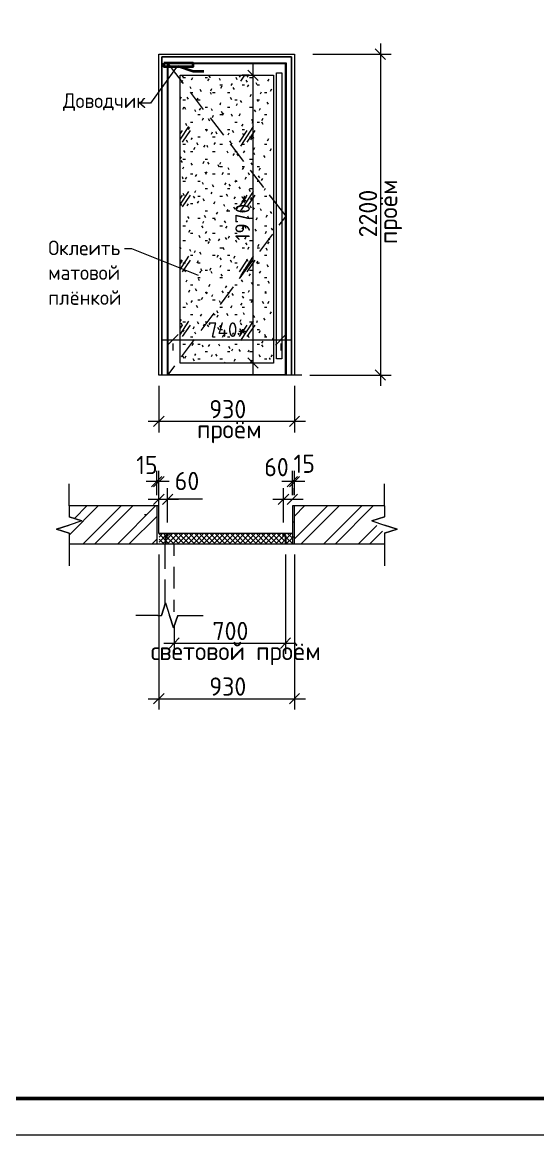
# Model space of a CAD drawing. Header units: millimetres. Extents: x -11345 to 411485, y -9810 to 73012.
# Drawn here: x -3484.9 to -3414.2, y 70053.3 to 70205.9 of the extents above; entities that cross this region are included whole.
import ezdxf

# ---------------------------------------------------------------- set-up
doc = ezdxf.new("R2010")
doc.units = ezdxf.units.MM
for name, color, linetype in [('PDF _0', 7, 'Continuous'), ('PDF _Аннотация', 7, 'Continuous'), ('PDF _Двери', 7, 'Continuous'), ('PDF _Линии', 7, 'Continuous'), ('PDF _Основная надпись', 7, 'Continuous'), ('PDF _Размеры', 7, 'Continuous'), ('PDF _Текст', 7, 'Continuous'), ('PDF _Узлы', 7, 'Continuous')]:
    doc.layers.add(name, color=color, linetype=linetype)
doc.layers.add('Стены штриховка', color=7, linetype='Continuous', lineweight=9)
doc.styles.add('PDF GOST Common', font='GOST_Common.ttf')

msp = doc.modelspace()

# ---------------------------------------------------------------- linework, layer by layer
at = {"layer": 'PDF _0', "lineweight": 20}
for points in [[(-3435.05697, 70200.7828), (-3436.49629, 70202.22212)], [(-3452.54053, 70197.90415), (-3453.97985, 70199.30114)], [(-3463.54713, 70163.02169), (-3464.98645, 70161.58237)], [(-3450.16988, 70161.58237), (-3448.77289, 70163.02169)], [(-3453.97985, 70159.84671), (-3452.54053, 70158.40739)], [(-3436.49629, 70158.19572), (-3435.05697, 70156.7564)], [(-3465.45212, 70151.84576), (-3466.89144, 70150.40644)], [(-3448.26489, 70150.40644), (-3446.8679, 70151.84576)], [(-3467.18777, 70142.15149), (-3465.74845, 70143.54848)], [(-3465.45212, 70143.54848), (-3466.89144, 70142.15149)], [(-3448.56122, 70142.15149), (-3447.16423, 70143.54848)], [(-3446.8679, 70143.54848), (-3448.26489, 70142.15149)], [(-3465.45212, 70141.13549), (-3466.89144, 70139.7385)], [(-3465.66378, 70139.7385), (-3464.26679, 70141.13549)], [(-3448.34956, 70141.13549), (-3449.78888, 70139.7385)], [(-3448.56122, 70139.7385), (-3447.16423, 70141.13549)], [(-3464.77479, 70119.96895), (-3463.3778, 70121.40828)], [(-3448.09556, 70121.40828), (-3449.49255, 70119.96895)], [(-3465.45212, 70113.78833), (-3466.89144, 70112.39133)], [(-3448.26489, 70112.39133), (-3446.8679, 70113.78833)]]:
    msp.add_lwpolyline(points, dxfattribs=at)
at = {"layer": 'PDF _Аннотация', "lineweight": 9}
for points in [[(-3463.7588, 70199.72447), (-3467.31477, 70194.7715), (-3469.05043, 70194.7715)], [(-3460.75315, 70171.14965), (-3469.89709, 70174.79029), (-3470.87075, 70174.79029)]]:
    msp.add_lwpolyline(points, dxfattribs=at)
at = {"layer": 'PDF _Аннотация', "lineweight": 20}
for points in [[(-3478.49071, 70139.52684), (-3478.49071, 70142.53249)], [(-3435.2263, 70139.52684), (-3435.2263, 70142.53249)], [(-3476.75505, 70137.45252), (-3478.49071, 70138.00285), (-3476.75505, 70137.45252), (-3478.49071, 70136.90219), (-3480.22636, 70136.35186), (-3478.49071, 70135.80153), (-3480.22636, 70136.35186), (-3478.49071, 70136.90219)], [(-3436.96196, 70137.45252), (-3435.2263, 70138.00285), (-3436.96196, 70137.45252), (-3435.2263, 70136.90219), (-3433.49065, 70136.35186), (-3435.2263, 70135.80153), (-3433.49065, 70136.35186), (-3435.2263, 70136.90219)], [(-3478.49071, 70134.31987), (-3478.49071, 70131.31422)], [(-3435.2263, 70134.31987), (-3435.2263, 70131.31422)], [(-3465.28279, 70126.23425), (-3465.83312, 70124.49859), (-3465.28279, 70126.23425), (-3464.73246, 70124.49859), (-3464.18213, 70122.80527), (-3463.58946, 70124.49859), (-3464.18213, 70122.80527), (-3464.73246, 70124.49859)], [(-3466.34111, 70124.49859), (-3469.34676, 70124.49859)], [(-3463.1238, 70124.49859), (-3460.11815, 70124.49859)]]:
    msp.add_lwpolyline(points, dxfattribs=at)
at = {"layer": 'PDF _Двери', "lineweight": 9}
for points in [[(-3446.57157, 70157.47606), (-3446.95256, 70157.47606), (-3447.75689, 70157.47606), (-3466.00245, 70157.47606), (-3466.17178, 70157.47606), (-3466.17178, 70201.50246), (-3447.54523, 70201.50246), (-3447.54523, 70157.47606)], [(-3464.98645, 70157.47606), (-3464.98645, 70200.31714), (-3448.73055, 70200.31714), (-3448.73055, 70157.47606)], [(-3462.78513, 70197.48082), (-3464.90179, 70200.23247)], [(-3462.78513, 70198.62381), (-3462.9968, 70198.32748)], [(-3454.95352, 70198.62381), (-3455.16518, 70198.32748)], [(-3454.44552, 70198.62381), (-3454.99585, 70197.77715)], [(-3453.89519, 70198.62381), (-3454.10685, 70198.32748)], [(-3460.03348, 70193.92484), (-3461.85381, 70196.29549)], [(-3462.10781, 70191.55419), (-3463.2508, 70189.81853)], [(-3457.28183, 70190.36886), (-3459.10216, 70192.73951)], [(-3453.21786, 70191.55419), (-3454.99585, 70188.8872)], [(-3462.9968, 70191.04619), (-3463.2508, 70190.62286)], [(-3461.89614, 70191.04619), (-3462.9968, 70189.43753)], [(-3454.10685, 70191.04619), (-3455.16518, 70189.43753)], [(-3453.00619, 70191.04619), (-3454.10685, 70189.43753)], [(-3454.53018, 70186.77055), (-3456.35051, 70189.18354)], [(-3451.77853, 70183.21457), (-3453.59886, 70185.58522)], [(-3462.10781, 70182.66424), (-3463.2508, 70180.92859)], [(-3453.21786, 70182.66424), (-3454.99585, 70179.99726)], [(-3462.9968, 70182.15625), (-3463.2508, 70181.69058)], [(-3461.89614, 70182.15625), (-3462.9968, 70180.54759)], [(-3454.10685, 70182.15625), (-3455.16518, 70180.54759)], [(-3453.00619, 70182.15625), (-3454.10685, 70180.54759)], [(-3449.66188, 70178.04994), (-3448.73055, 70179.2776), (-3450.84721, 70182.02925)], [(-3452.32886, 70174.40929), (-3450.55088, 70176.82228)], [(-3462.10781, 70173.7743), (-3463.2508, 70171.99631)], [(-3462.9968, 70173.22397), (-3463.2508, 70172.80064)], [(-3461.89614, 70173.22397), (-3462.9968, 70171.65764)], [(-3454.10685, 70173.22397), (-3455.16518, 70171.65764)], [(-3455.03818, 70170.81098), (-3453.26019, 70173.22397)], [(-3453.21786, 70173.7743), (-3454.99585, 70171.10731)], [(-3453.00619, 70173.22397), (-3454.10685, 70171.65764)], [(-3457.70517, 70167.17034), (-3455.92718, 70169.58332)], [(-3460.37215, 70163.57202), (-3458.59416, 70165.98501)], [(-3462.10781, 70164.88435), (-3463.2508, 70163.10636)], [(-3462.9968, 70164.33402), (-3463.2508, 70163.91069)], [(-3461.89614, 70164.33402), (-3462.9968, 70162.7677)], [(-3454.10685, 70164.33402), (-3455.16518, 70162.7677)], [(-3453.21786, 70164.88435), (-3454.99585, 70162.21737)], [(-3453.00619, 70164.33402), (-3454.10685, 70162.7677)], [(-3463.08147, 70159.97371), (-3461.30348, 70162.34437)], [(-3464.90179, 70157.51839), (-3463.97046, 70158.74605)]]:
    msp.add_lwpolyline(points, dxfattribs=at)
for points in [[(-3447.96856, 70157.47606), (-3447.96856, 70201.12146), (-3465.79078, 70201.12146), (-3465.79078, 70157.47606), (-3465.79078, 70201.12146), (-3447.96856, 70201.12146)], [(-3464.90179, 70157.51839), (-3464.90179, 70200.23247), (-3448.85755, 70200.23247), (-3448.85755, 70157.51839)], [(-3463.2508, 70159.12705), (-3463.2508, 70198.62381), (-3450.46621, 70198.62381), (-3450.46621, 70159.12705)]]:
    msp.add_lwpolyline(points, close=True, dxfattribs=at)
at = {"layer": 'PDF _Линии', "lineweight": 35}
msp.add_lwpolyline([(-3465.49445, 70200.2748), (-3465.49445, 70199.80914), (-3461.47281, 70199.80914), (-3461.47281, 70200.2748)], close=True, dxfattribs=at)
msp.add_lwpolyline([(-3459.99115, 70199.13181), (-3461.47281, 70199.13181), (-3463.5048, 70199.80914)], dxfattribs=at)
at = {"layer": 'PDF _Линии', "lineweight": 20}
msp.add_lwpolyline([(-3449.30205, 70159.71971), (-3450.02171, 70159.71971), (-3450.02171, 70198.92014), (-3449.30205, 70198.92014)], close=True, dxfattribs=at)
at = {"layer": 'PDF _Линии', "lineweight": 9}
for points in [[(-3448.85755, 70197.60782), (-3448.85755, 70158.49206)], [(-3478.49071, 70134.31987), (-3466.89144, 70134.31987), (-3466.55278, 70134.31987), (-3465.28279, 70134.31987), (-3465.28279, 70135.42053), (-3464.98645, 70135.42053), (-3464.98645, 70135.71686), (-3466.17178, 70135.71686), (-3466.17178, 70139.52684), (-3466.89144, 70139.52684), (-3478.49071, 70139.52684)], [(-3466.46811, 70139.52684), (-3466.46811, 70134.31987)], [(-3435.2263, 70139.52684), (-3447.54523, 70139.52684), (-3447.84156, 70139.52684), (-3447.84156, 70135.71686), (-3464.94412, 70135.71686), (-3464.94412, 70135.3782), (-3465.24045, 70135.3782), (-3465.24045, 70134.31987), (-3447.50289, 70134.31987), (-3446.57157, 70134.31987)], [(-3447.84156, 70135.71686), (-3447.84156, 70134.31987), (-3447.54523, 70134.31987), (-3447.54523, 70139.52684)], [(-3448.81522, 70134.31987), (-3448.81522, 70135.3782), (-3449.11155, 70135.3782), (-3449.11155, 70135.71686)], [(-3449.06922, 70135.71686), (-3449.06922, 70135.42053), (-3448.77289, 70135.42053), (-3448.77289, 70134.31987)], [(-3446.65623, 70134.31987), (-3435.2263, 70134.31987)]]:
    msp.add_lwpolyline(points, dxfattribs=at)
at = {"layer": 'PDF _Линии', "lineweight": 20}
for points in [[(-3465.36745, 70134.31987), (-3465.36745, 70130.89089)], [(-3464.05513, 70132.66888), (-3464.05513, 70134.31987)], [(-3464.05513, 70128.18157), (-3464.05513, 70131.14489)], [(-3465.36745, 70129.40923), (-3465.36745, 70125.98025)], [(-3464.05513, 70125.00659), (-3464.05513, 70126.65758)]]:
    msp.add_lwpolyline(points, dxfattribs=at)
at = {"layer": 'PDF _Основная надпись', "lineweight": 20}
msp.add_lwpolyline([(-3730.97412, 70053.25202), (-2890.02753, 70053.25202), (-2890.02753, 70647.1851), (-3730.97412, 70647.1851)], close=True, dxfattribs=at)
at = {"layer": 'PDF _Основная надпись', "lineweight": 50}
msp.add_lwpolyline([(-2895.02284, 70058.24733), (-2895.02284, 70642.1898), (-3710.9929, 70642.1898), (-3710.9929, 70058.24733)], close=True, dxfattribs=at)
at = {"layer": 'PDF _Размеры', "lineweight": 20}
for points in [[(-3435.77663, 70202.94179), (-3435.77663, 70155.9944)], [(-3445.04758, 70201.50246), (-3434.29497, 70201.50246)], [(-3453.26019, 70200.10547), (-3453.26019, 70157.60306)], [(-3453.76819, 70198.62381), (-3454.74185, 70198.62381)], [(-3465.79078, 70162.30203), (-3447.96856, 70162.30203)], [(-3464.26679, 70161.79404), (-3464.26679, 70160.82037)], [(-3449.45022, 70161.79404), (-3449.45022, 70160.82037)], [(-3453.76819, 70159.12705), (-3454.74185, 70159.12705)], [(-3445.47091, 70157.47606), (-3434.29497, 70157.47606)], [(-3466.17178, 70155.9944), (-3466.17178, 70149.60211)], [(-3447.54523, 70155.9944), (-3447.54523, 70149.60211)], [(-3467.65344, 70151.1261), (-3446.06357, 70151.1261)], [(-3466.46811, 70141.00849), (-3466.46811, 70144.35281)], [(-3466.17178, 70141.00849), (-3466.17178, 70144.35281)], [(-3447.84156, 70141.93982), (-3447.84156, 70141.00849), (-3447.84156, 70144.35281)], [(-3447.54523, 70141.00849), (-3447.54523, 70144.35281)], [(-3464.77479, 70142.87115), (-3466.17178, 70142.87115), (-3466.46811, 70142.87115), (-3467.90744, 70142.87115)], [(-3446.14824, 70142.87115), (-3447.54523, 70142.87115), (-3447.84156, 70142.87115), (-3449.28088, 70142.87115)], [(-3466.17178, 70137.24085), (-3466.17178, 70141.93982)], [(-3464.98645, 70137.24085), (-3464.98645, 70141.93982)], [(-3449.06922, 70137.24085), (-3449.06922, 70141.93982)], [(-3467.65344, 70140.45816), (-3463.46246, 70140.45816)], [(-3460.20282, 70140.45816), (-3464.98645, 70140.45816)], [(-3450.55088, 70140.45816), (-3446.3599, 70140.45816)], [(-3466.17178, 70132.83821), (-3466.17178, 70111.58701)], [(-3448.81522, 70132.83821), (-3448.81522, 70119.20696)], [(-3447.54523, 70132.83821), (-3447.54523, 70111.58701)], [(-3464.05513, 70123.01694), (-3464.05513, 70119.20696)], [(-3465.49445, 70120.68862), (-3464.05513, 70120.68862), (-3448.81522, 70120.68862), (-3447.37589, 70120.68862)], [(-3467.65344, 70113.06866), (-3446.06357, 70113.06866)]]:
    msp.add_lwpolyline(points, dxfattribs=at)
at = {"layer": 'PDF _Узлы', "lineweight": 9}
for points in [[(-3462.95447, 70197.86182), (-3463.1238, 70197.56549)], [(-3462.8698, 70198.28515), (-3462.53114, 70198.28515)], [(-3461.55748, 70198.24282), (-3461.72681, 70197.94648)], [(-3459.82182, 70198.28515), (-3459.48315, 70198.28515)], [(-3459.31382, 70198.11582), (-3459.48315, 70197.81948)], [(-3459.10216, 70198.24282), (-3459.27149, 70198.53915)], [(-3457.70517, 70197.86182), (-3457.8745, 70198.15815)], [(-3456.68917, 70198.62381), (-3456.68917, 70198.53915)], [(-3455.41918, 70197.98882), (-3455.58851, 70198.28515)], [(-3454.31852, 70198.62381), (-3454.44552, 70198.41215)], [(-3454.02219, 70197.65015), (-3454.19152, 70197.94648)], [(-3453.72586, 70198.28515), (-3453.38719, 70198.28515)], [(-3451.10121, 70198.07348), (-3451.27054, 70197.77715)], [(-3461.72681, 70196.71882), (-3461.89614, 70197.01516)], [(-3461.85381, 70196.25316), (-3461.51514, 70196.25316)], [(-3460.32982, 70196.33783), (-3460.49915, 70196.63416)], [(-3458.93282, 70196.71882), (-3459.10216, 70196.42249)], [(-3458.93282, 70195.95683), (-3459.10216, 70196.25316)], [(-3458.80583, 70196.25316), (-3458.46716, 70196.25316)], [(-3457.78983, 70197.26915), (-3457.45117, 70197.26915)], [(-3457.53583, 70197.09982), (-3457.70517, 70196.80349)], [(-3456.77384, 70196.25316), (-3456.43517, 70196.25316)], [(-3456.13884, 70197.48082), (-3456.30817, 70197.18449)], [(-3455.80018, 70196.63416), (-3455.96951, 70196.93049)], [(-3454.74185, 70197.26915), (-3454.40319, 70197.26915)], [(-3453.89519, 70197.31149), (-3454.06452, 70197.01516)], [(-3452.66753, 70197.26915), (-3452.83686, 70197.56549)], [(-3452.70986, 70197.26915), (-3452.3712, 70197.26915)], [(-3452.1172, 70196.29549), (-3452.28653, 70195.99916)], [(-3451.69387, 70196.25316), (-3451.3552, 70196.25316)], [(-3450.72021, 70196.67649), (-3450.88954, 70196.38016)], [(-3463.1238, 70195.61816), (-3463.2508, 70195.32183)], [(-3462.8698, 70195.23717), (-3462.53114, 70195.23717)], [(-3462.10781, 70195.32183), (-3462.27714, 70195.61816)], [(-3460.83781, 70195.44883), (-3461.00715, 70195.19483)], [(-3460.83781, 70195.23717), (-3460.49915, 70195.23717)], [(-3457.70517, 70194.81384), (-3457.83216, 70194.5175)], [(-3456.18117, 70195.23717), (-3456.35051, 70195.5335)], [(-3455.75784, 70195.23717), (-3455.41918, 70195.23717)], [(-3455.41918, 70194.68684), (-3455.58851, 70194.3905)], [(-3454.78418, 70194.85617), (-3454.95352, 70195.1525)], [(-3453.51419, 70195.95683), (-3453.68352, 70195.6605)], [(-3452.70986, 70195.23717), (-3452.3712, 70195.23717)], [(-3452.4982, 70194.98317), (-3452.66753, 70195.2795)], [(-3451.14354, 70194.6445), (-3451.31287, 70194.8985)], [(-3462.7428, 70194.22117), (-3462.91213, 70193.92484)], [(-3462.4888, 70193.92484), (-3462.65814, 70194.22117)], [(-3461.09181, 70193.58618), (-3461.26114, 70193.84017)], [(-3460.83781, 70193.20518), (-3460.49915, 70193.20518)], [(-3460.45682, 70194.09417), (-3460.62615, 70193.79784)], [(-3459.82182, 70194.22117), (-3459.48315, 70194.22117)], [(-3458.80583, 70193.71318), (-3458.97516, 70194.00951)], [(-3458.72116, 70193.07818), (-3458.84816, 70192.78185)], [(-3457.78983, 70193.20518), (-3457.45117, 70193.20518)], [(-3457.40883, 70193.33218), (-3457.57817, 70193.62851)], [(-3457.32417, 70193.41684), (-3457.4935, 70193.12051)], [(-3456.77384, 70194.22117), (-3456.43517, 70194.22117)], [(-3456.05418, 70192.95118), (-3456.22351, 70193.24751)], [(-3455.03818, 70193.28984), (-3455.20751, 70192.99351)], [(-3453.72586, 70194.22117), (-3453.38719, 70194.22117)], [(-3452.87919, 70193.58618), (-3453.04853, 70193.88251)], [(-3452.28653, 70194.05184), (-3452.41353, 70193.75551)], [(-3451.69387, 70193.20518), (-3451.3552, 70193.20518)], [(-3462.31947, 70191.68119), (-3462.4888, 70191.97752)], [(-3461.85381, 70192.18918), (-3461.51514, 70192.18918)], [(-3460.07582, 70192.69718), (-3460.24515, 70192.40085)], [(-3459.18682, 70192.31618), (-3459.35616, 70192.61252)], [(-3455.75784, 70192.18918), (-3455.41918, 70192.18918)], [(-3454.65718, 70191.89285), (-3454.82652, 70191.59652)], [(-3453.26019, 70192.23152), (-3453.42952, 70192.52785)], [(-3453.30253, 70192.27385), (-3453.42952, 70191.97752)], [(-3452.70986, 70192.18918), (-3452.3712, 70192.18918)], [(-3451.90553, 70192.65485), (-3452.07487, 70192.35852)], [(-3451.8632, 70191.85052), (-3452.03253, 70192.14685)], [(-3461.98081, 70191.42719), (-3462.15014, 70191.13086)], [(-3461.59981, 70190.0302), (-3461.76914, 70189.7762)], [(-3460.83781, 70190.1572), (-3460.49915, 70190.1572)], [(-3459.82182, 70191.17319), (-3459.48315, 70191.17319)], [(-3459.56782, 70190.91919), (-3459.73715, 70191.21552)], [(-3458.84816, 70190.79219), (-3459.01749, 70190.49586)], [(-3458.80583, 70190.1572), (-3458.46716, 70190.1572)], [(-3458.17083, 70190.53819), (-3458.34016, 70190.83453)], [(-3456.77384, 70191.17319), (-3456.43517, 70191.17319)], [(-3456.56217, 70190.66519), (-3456.7315, 70190.36886)], [(-3455.88484, 70190.70753), (-3456.05418, 70191.00386)], [(-3454.74185, 70191.17319), (-3454.40319, 70191.17319)], [(-3454.53018, 70190.32653), (-3454.65718, 70190.62286)], [(-3453.72586, 70190.1572), (-3453.38719, 70190.1572)], [(-3453.42952, 70190.0302), (-3453.59886, 70189.73387)], [(-3453.13319, 70189.94553), (-3453.30253, 70190.24186)], [(-3462.8698, 70189.1412), (-3462.53114, 70189.1412)], [(-3462.19247, 70189.3952), (-3462.3618, 70189.69153)], [(-3461.26114, 70188.67554), (-3461.43048, 70188.37921)], [(-3460.79548, 70189.0142), (-3460.96481, 70189.31054)], [(-3459.86415, 70189.0142), (-3460.03348, 70188.76021)], [(-3459.44082, 70188.67554), (-3459.56782, 70188.97187)], [(-3458.46716, 70189.3952), (-3458.63649, 70189.09887)], [(-3457.78983, 70189.1412), (-3457.45117, 70189.1412)], [(-3456.26584, 70189.31054), (-3456.43517, 70189.60687)], [(-3456.18117, 70189.2682), (-3456.35051, 70188.97187)], [(-3454.74185, 70189.1412), (-3454.40319, 70189.1412)], [(-3453.04853, 70188.63321), (-3453.21786, 70188.33687)], [(-3451.69387, 70189.1412), (-3451.3552, 70189.1412)], [(-3451.14354, 70189.86087), (-3451.31287, 70189.56453)], [(-3450.76254, 70188.50621), (-3450.93187, 70188.20988)], [(-3463.1238, 70187.40555), (-3463.2508, 70187.1833)], [(-3462.8698, 70187.10922), (-3462.53114, 70187.10922)], [(-3462.57347, 70187.99821), (-3462.7428, 70188.29454)], [(-3461.85381, 70188.12521), (-3461.51514, 70188.12521)], [(-3459.82182, 70187.10922), (-3459.48315, 70187.10922)], [(-3458.80583, 70188.12521), (-3458.46716, 70188.12521)], [(-3456.64684, 70187.91354), (-3456.81617, 70188.20988)], [(-3455.84251, 70187.87121), (-3456.01184, 70187.57488)], [(-3455.75784, 70188.12521), (-3455.41918, 70188.12521)], [(-3455.24985, 70187.53255), (-3455.41918, 70187.82888)], [(-3454.44552, 70188.25221), (-3454.61485, 70187.95588)], [(-3453.72586, 70187.10922), (-3453.38719, 70187.10922)], [(-3453.00619, 70187.70188), (-3453.13319, 70187.95588)], [(-3451.6092, 70187.32088), (-3451.77853, 70187.61721)], [(-3462.95447, 70186.64355), (-3463.1238, 70186.89755)], [(-3462.78513, 70186.00856), (-3462.95447, 70185.71222)], [(-3461.55748, 70186.26255), (-3461.72681, 70186.55889)], [(-3459.99115, 70186.77055), (-3460.16048, 70186.47422)], [(-3459.27149, 70186.38955), (-3459.44082, 70186.68588)], [(-3457.91683, 70186.00856), (-3458.04383, 70186.30489)], [(-3457.70517, 70186.64355), (-3457.8745, 70186.34722)], [(-3457.78983, 70186.09322), (-3457.45117, 70186.09322)], [(-3456.51984, 70185.62756), (-3456.68917, 70185.92389)], [(-3454.74185, 70186.09322), (-3454.40319, 70186.09322)], [(-3454.57252, 70185.96622), (-3454.74185, 70185.66989)], [(-3453.34486, 70186.30489), (-3453.51419, 70186.60122)], [(-3452.70986, 70186.09322), (-3452.3712, 70186.09322)], [(-3452.28653, 70185.83922), (-3452.45586, 70185.54289)], [(-3462.82747, 70184.35757), (-3462.95447, 70184.6539)], [(-3462.8698, 70184.06123), (-3462.53114, 70184.06123)], [(-3462.40414, 70184.61156), (-3462.57347, 70184.35757)], [(-3461.85381, 70185.07723), (-3461.51514, 70185.07723)], [(-3461.00715, 70184.99256), (-3461.17648, 70184.69623)], [(-3460.83781, 70184.06123), (-3460.49915, 70184.06123)], [(-3460.03348, 70183.59557), (-3460.20282, 70183.8919)], [(-3459.65249, 70184.99256), (-3459.82182, 70185.28889)], [(-3459.61015, 70185.37356), (-3459.77949, 70185.07723)], [(-3458.80583, 70185.07723), (-3458.46716, 70185.07723)], [(-3457.3665, 70185.24656), (-3457.53583, 70184.95023)], [(-3456.77384, 70185.07723), (-3456.43517, 70185.07723)], [(-3455.58851, 70184.23057), (-3455.75784, 70183.93423)], [(-3455.75784, 70184.06123), (-3455.41918, 70184.06123)], [(-3454.19152, 70184.61156), (-3454.36085, 70184.31523)], [(-3453.72586, 70184.9079), (-3453.89519, 70185.20423)], [(-3452.70986, 70184.06123), (-3452.3712, 70184.06123)], [(-3452.32886, 70184.5269), (-3452.4982, 70184.82323)], [(-3451.94787, 70184.44223), (-3452.1172, 70184.1459)], [(-3451.69387, 70185.07723), (-3451.3552, 70185.07723)], [(-3462.65814, 70182.07158), (-3462.82747, 70182.36791)], [(-3461.13414, 70182.74891), (-3461.30348, 70182.45258)], [(-3459.82182, 70183.04524), (-3459.48315, 70183.04524)], [(-3458.89049, 70182.57958), (-3459.05982, 70182.32558)], [(-3458.63649, 70183.25691), (-3458.80583, 70183.55324)], [(-3456.9855, 70183.84957), (-3457.15484, 70183.55324)], [(-3456.77384, 70183.04524), (-3456.43517, 70183.04524)], [(-3456.35051, 70183.3839), (-3456.51984, 70183.68024)], [(-3454.99585, 70183.00291), (-3455.16518, 70183.29924)], [(-3453.59886, 70182.62191), (-3453.76819, 70182.91824)], [(-3453.72586, 70183.04524), (-3453.38719, 70183.04524)], [(-3451.56687, 70183.08757), (-3451.7362, 70182.79124)], [(-3463.03913, 70180.71692), (-3463.20847, 70181.01325)], [(-3462.15014, 70180.97092), (-3462.31947, 70180.67459)], [(-3461.85381, 70181.01325), (-3461.51514, 70181.01325)], [(-3461.26114, 70181.73291), (-3461.43048, 70182.02925)], [(-3460.75315, 70181.35192), (-3460.92248, 70181.05559)], [(-3460.83781, 70182.02925), (-3460.49915, 70182.02925)], [(-3459.90649, 70181.35192), (-3460.07582, 70181.64825)], [(-3458.50949, 70181.22492), (-3458.67883, 70180.92859)], [(-3457.78983, 70182.02925), (-3457.45117, 70182.02925)], [(-3457.1125, 70180.58992), (-3457.28183, 70180.88625)], [(-3456.7315, 70181.98691), (-3456.90084, 70182.28324)], [(-3455.71551, 70181.94458), (-3455.88484, 70181.64825)], [(-3455.75784, 70181.01325), (-3455.41918, 70181.01325)], [(-3453.47186, 70181.81758), (-3453.64119, 70181.52125)], [(-3452.70986, 70181.01325), (-3452.3712, 70181.01325)], [(-3451.69387, 70182.02925), (-3451.3552, 70182.02925)], [(-3450.80487, 70181.90225), (-3450.97421, 70182.19858)], [(-3459.73715, 70179.06593), (-3459.90649, 70179.36226)], [(-3459.82182, 70179.99726), (-3459.48315, 70179.99726)], [(-3458.1285, 70179.82793), (-3458.29783, 70179.53159)], [(-3456.7315, 70180.20892), (-3456.90084, 70179.91259)], [(-3456.77384, 70179.99726), (-3456.43517, 70179.99726)], [(-3455.71551, 70180.20892), (-3455.88484, 70180.50526)], [(-3455.33451, 70180.54759), (-3455.50385, 70180.29359)], [(-3454.74185, 70179.99726), (-3454.40319, 70179.99726)], [(-3453.81052, 70178.98126), (-3453.97985, 70179.2776)], [(-3453.47186, 70180.37826), (-3453.64119, 70180.67459)], [(-3453.09086, 70180.42059), (-3453.26019, 70180.12426)], [(-3452.07487, 70179.99726), (-3452.2442, 70180.29359)], [(-3451.31287, 70179.4046), (-3451.4822, 70179.10826)], [(-3450.67787, 70179.61626), (-3450.84721, 70179.91259)], [(-3462.8698, 70177.96527), (-3462.53114, 70177.96527)], [(-3462.27714, 70178.68493), (-3462.44647, 70178.43093)], [(-3462.02314, 70178.93893), (-3462.19247, 70179.23526)], [(-3460.83781, 70178.98126), (-3460.49915, 70178.98126)], [(-3460.11815, 70177.66894), (-3460.28748, 70177.96527)], [(-3460.03348, 70178.55793), (-3460.20282, 70178.2616)], [(-3458.80583, 70178.98126), (-3458.46716, 70178.98126)], [(-3458.38249, 70178.68493), (-3458.55183, 70178.98126)], [(-3457.78983, 70177.96527), (-3457.45117, 70177.96527)], [(-3456.9855, 70178.34627), (-3457.15484, 70178.6426)], [(-3456.8585, 70177.92294), (-3457.02784, 70177.62661)], [(-3454.61485, 70177.79594), (-3454.78418, 70177.49961)], [(-3454.74185, 70177.96527), (-3454.40319, 70177.96527)], [(-3454.19152, 70177.58427), (-3454.36085, 70177.8806)], [(-3453.72586, 70178.98126), (-3453.38719, 70178.98126)], [(-3452.70986, 70179.0236), (-3452.87919, 70178.72727)], [(-3451.69387, 70177.96527), (-3451.3552, 70177.96527)], [(-3461.93847, 70177.33027), (-3462.10781, 70177.03394)], [(-3461.85381, 70176.94928), (-3461.51514, 70176.94928)], [(-3460.49915, 70176.31428), (-3460.66848, 70176.61061)], [(-3459.65249, 70177.16094), (-3459.82182, 70176.90694)], [(-3459.10216, 70175.93328), (-3459.27149, 70176.22961)], [(-3458.80583, 70176.94928), (-3458.46716, 70176.94928)], [(-3456.8585, 70176.06028), (-3457.02784, 70176.35661)], [(-3456.51984, 70176.52595), (-3456.68917, 70176.22961)], [(-3455.75784, 70176.94928), (-3455.41918, 70176.94928)], [(-3454.23385, 70176.39895), (-3454.40319, 70176.10262)], [(-3452.79453, 70177.20328), (-3452.96386, 70177.49961)], [(-3451.43987, 70177.16094), (-3451.6092, 70176.86461)], [(-3450.93187, 70175.97562), (-3451.10121, 70176.27195)], [(-3450.55088, 70177.37261), (-3450.72021, 70177.62661)], [(-3463.1238, 70174.79029), (-3463.29313, 70175.08662)], [(-3462.8698, 70175.93328), (-3462.53114, 70175.93328)], [(-3461.76914, 70174.40929), (-3461.93847, 70174.70562)], [(-3459.82182, 70175.93328), (-3459.48315, 70175.93328)], [(-3459.27149, 70175.80628), (-3459.44082, 70175.50995)], [(-3457.8745, 70176.14495), (-3458.04383, 70175.89095)], [(-3457.78983, 70174.91729), (-3457.45117, 70174.91729)], [(-3457.19717, 70174.66329), (-3457.3665, 70174.95962)], [(-3455.46151, 70175.67928), (-3455.63084, 70175.97562)], [(-3454.74185, 70174.91729), (-3454.40319, 70174.91729)], [(-3454.06452, 70175.34062), (-3454.23385, 70175.59462)], [(-3453.85286, 70175.00196), (-3454.02219, 70174.70562)], [(-3453.72586, 70175.93328), (-3453.38719, 70175.93328)], [(-3452.70986, 70174.91729), (-3452.3712, 70174.91729)], [(-3452.45586, 70175.38295), (-3452.6252, 70175.08662)], [(-3451.27054, 70174.57862), (-3451.43987, 70174.87496)], [(-3451.10121, 70175.76395), (-3451.27054, 70175.46762)], [(-3463.08147, 70173.2663), (-3463.2508, 70173.0123)], [(-3461.85381, 70173.9013), (-3461.51514, 70173.9013)], [(-3461.17648, 70174.53629), (-3461.34581, 70174.23996)], [(-3460.37215, 70174.02829), (-3460.54148, 70174.32463)], [(-3458.80583, 70173.9013), (-3458.46716, 70173.9013)], [(-3458.04383, 70173.9013), (-3458.21316, 70173.60496)], [(-3457.57817, 70173.2663), (-3457.7475, 70173.56263)], [(-3456.77384, 70173.9013), (-3456.43517, 70173.9013)], [(-3456.18117, 70172.92763), (-3456.35051, 70173.22397)], [(-3455.75784, 70173.7743), (-3455.92718, 70173.47796)], [(-3453.93752, 70173.05463), (-3454.10685, 70173.35097)], [(-3451.69387, 70173.9013), (-3451.3552, 70173.9013)], [(-3462.8698, 70172.8853), (-3462.53114, 70172.8853)], [(-3462.4888, 70171.61531), (-3462.65814, 70171.91164)], [(-3460.79548, 70173.1393), (-3460.96481, 70172.84297)], [(-3460.83781, 70172.8853), (-3460.49915, 70172.8853)], [(-3460.41448, 70171.74231), (-3460.58381, 70171.48831)], [(-3460.24515, 70171.74231), (-3460.41448, 70172.03864)], [(-3459.82182, 70171.86931), (-3459.48315, 70171.86931)], [(-3459.05982, 70172.12331), (-3459.22916, 70171.82697)], [(-3458.84816, 70171.40364), (-3459.01749, 70171.69998)], [(-3457.66283, 70172.5043), (-3457.83216, 70172.20797)], [(-3456.77384, 70171.86931), (-3456.43517, 70171.86931)], [(-3455.75784, 70172.8853), (-3455.41918, 70172.8853)], [(-3455.37685, 70172.3773), (-3455.54618, 70172.08097)], [(-3454.31852, 70171.65764), (-3454.48785, 70171.95397)], [(-3453.72586, 70171.86931), (-3453.38719, 70171.86931)], [(-3452.6252, 70173.09697), (-3452.79453, 70172.80064)], [(-3452.54053, 70172.67364), (-3452.70986, 70172.96997)], [(-3452.70986, 70172.8853), (-3452.3712, 70172.8853)], [(-3452.2442, 70171.74231), (-3452.41353, 70171.44598)], [(-3451.14354, 70172.29264), (-3451.31287, 70172.58897)], [(-3462.31947, 70170.51465), (-3462.4888, 70170.21832)], [(-3460.83781, 70170.85331), (-3460.49915, 70170.85331)], [(-3460.58381, 70170.38765), (-3460.75315, 70170.68398)], [(-3457.78983, 70170.85331), (-3457.45117, 70170.85331)], [(-3457.45117, 70171.02265), (-3457.6205, 70171.31898)], [(-3454.99585, 70170.98031), (-3455.16518, 70170.68398)], [(-3454.65718, 70170.26065), (-3454.82652, 70170.55698)], [(-3453.64119, 70171.36131), (-3453.81052, 70171.06498)], [(-3453.30253, 70169.92199), (-3453.47186, 70170.17598)], [(-3451.69387, 70170.85331), (-3451.3552, 70170.85331)], [(-3451.01654, 70170.04899), (-3451.18587, 70170.34532)], [(-3461.98081, 70169.11766), (-3462.10781, 70168.82133)], [(-3461.85381, 70169.83732), (-3461.51514, 70169.83732)], [(-3460.96481, 70168.99066), (-3461.13414, 70169.28699)], [(-3459.82182, 70168.82133), (-3459.48315, 70168.82133)], [(-3459.56782, 70168.60966), (-3459.73715, 70168.90599)], [(-3459.18682, 70169.87965), (-3459.35616, 70169.58332)], [(-3457.32417, 70168.73666), (-3457.4935, 70169.03299)], [(-3456.90084, 70169.71032), (-3457.07017, 70169.45632)], [(-3456.77384, 70168.82133), (-3456.43517, 70168.82133)], [(-3455.92718, 70168.398), (-3456.09651, 70168.65199)], [(-3455.75784, 70169.83732), (-3455.41918, 70169.83732)], [(-3454.74185, 70168.82133), (-3454.40319, 70168.82133)], [(-3453.76819, 70169.07532), (-3453.93752, 70168.77899)], [(-3452.70986, 70169.83732), (-3452.3712, 70169.83732)], [(-3451.4822, 70168.94833), (-3451.65154, 70168.65199)], [(-3451.39754, 70168.65199), (-3451.56687, 70168.94833)], [(-3462.2348, 70167.08567), (-3462.40414, 70167.382)], [(-3461.59981, 70167.72067), (-3461.76914, 70167.42433)], [(-3460.83781, 70167.80533), (-3460.49915, 70167.80533)], [(-3460.20282, 70168.10166), (-3460.37215, 70167.80533)], [(-3458.80583, 70168.48266), (-3458.97516, 70168.18633)], [(-3458.80583, 70167.80533), (-3458.46716, 70167.80533)], [(-3457.70517, 70167.382), (-3457.8745, 70167.636)], [(-3456.56217, 70168.35566), (-3456.68917, 70168.05933)], [(-3454.78418, 70167.33967), (-3454.95352, 70167.04334)], [(-3454.53018, 70168.017), (-3454.69952, 70168.31333)], [(-3453.72586, 70167.80533), (-3453.38719, 70167.80533)], [(-3453.38719, 70167.67833), (-3453.55652, 70167.42433)], [(-3451.77853, 70167.255), (-3451.94787, 70167.55133)], [(-3451.10121, 70167.55133), (-3451.27054, 70167.255)], [(-3462.8698, 70166.78934), (-3462.53114, 70166.78934)], [(-3461.85381, 70165.77334), (-3461.51514, 70165.77334)], [(-3460.83781, 70166.70467), (-3461.00715, 70167.001)], [(-3460.32982, 70165.81568), (-3460.49915, 70165.56168)], [(-3458.80583, 70165.77334), (-3458.46716, 70165.77334)], [(-3458.04383, 70165.98501), (-3458.21316, 70166.28134)], [(-3458.08616, 70165.68868), (-3458.21316, 70165.39235)], [(-3457.78983, 70166.78934), (-3457.45117, 70166.78934)], [(-3456.68917, 70165.60401), (-3456.8585, 70165.90034)], [(-3456.18117, 70166.95867), (-3456.35051, 70166.66234)], [(-3455.75784, 70165.77334), (-3455.41918, 70165.77334)], [(-3454.74185, 70166.78934), (-3454.40319, 70166.78934)], [(-3454.40319, 70165.73101), (-3454.57252, 70166.02734)], [(-3453.00619, 70165.35001), (-3453.17553, 70165.64635)], [(-3451.69387, 70166.78934), (-3451.3552, 70166.78934)], [(-3450.76254, 70166.15434), (-3450.93187, 70165.85801)], [(-3463.1238, 70165.09602), (-3463.29313, 70164.79968)], [(-3462.95447, 70164.29169), (-3463.1238, 70164.58802)], [(-3462.8698, 70164.75735), (-3462.53114, 70164.75735)], [(-3461.34581, 70164.08002), (-3461.51514, 70163.78369)], [(-3460.71081, 70164.46102), (-3460.88015, 70164.75735)], [(-3459.94882, 70164.46102), (-3460.11815, 70164.16469)], [(-3459.82182, 70164.75735), (-3459.48315, 70164.75735)], [(-3459.31382, 70164.08002), (-3459.48315, 70164.37635)], [(-3457.70517, 70164.29169), (-3457.8745, 70164.03769)], [(-3454.91118, 70165.05368), (-3455.08051, 70164.75735)], [(-3454.78418, 70164.33402), (-3454.95352, 70164.63035)], [(-3453.72586, 70164.75735), (-3453.38719, 70164.75735)], [(-3452.66753, 70164.92668), (-3452.79453, 70164.63035)], [(-3451.6092, 70165.01135), (-3451.77853, 70165.26535)], [(-3462.7428, 70163.69902), (-3462.91213, 70163.40269)], [(-3461.85381, 70162.72536), (-3461.51514, 70162.72536)], [(-3461.09181, 70163.06403), (-3461.26114, 70163.36036)], [(-3458.80583, 70162.72536), (-3458.46716, 70162.72536)], [(-3457.91683, 70163.69902), (-3458.08616, 70163.99536)], [(-3457.78983, 70163.74136), (-3457.45117, 70163.74136)], [(-3457.32417, 70162.93703), (-3457.4935, 70162.6407)], [(-3456.77384, 70162.72536), (-3456.43517, 70162.72536)], [(-3455.92718, 70163.27569), (-3456.09651, 70163.02169)], [(-3455.16518, 70162.97936), (-3455.29218, 70163.23336)], [(-3454.74185, 70163.74136), (-3454.40319, 70163.74136)], [(-3454.53018, 70163.65669), (-3454.69952, 70163.36036)], [(-3453.76819, 70162.59836), (-3453.93752, 70162.8947)], [(-3452.70986, 70163.74136), (-3452.3712, 70163.74136)], [(-3452.28653, 70163.52969), (-3452.45586, 70163.23336)], [(-3451.69387, 70162.72536), (-3451.3552, 70162.72536)], [(-3451.4822, 70162.72536), (-3451.65154, 70163.02169)], [(-3450.50854, 70162.5137), (-3450.67787, 70162.21737)], [(-3462.8698, 70161.70937), (-3462.53114, 70161.70937)], [(-3461.47281, 70161.79404), (-3461.64214, 70161.4977)], [(-3461.43048, 70161.66704), (-3461.59981, 70161.96337)], [(-3460.83781, 70161.70937), (-3460.49915, 70161.70937)], [(-3460.07582, 70161.28604), (-3460.20282, 70161.58237)], [(-3459.22916, 70161.66704), (-3459.39849, 70161.3707)], [(-3457.78983, 70161.45537), (-3457.95916, 70161.70937)], [(-3456.39284, 70161.07437), (-3456.56217, 70161.3707)], [(-3456.05418, 70161.03204), (-3456.22351, 70160.73571)], [(-3455.75784, 70161.70937), (-3455.41918, 70161.70937)], [(-3454.99585, 70160.69338), (-3455.16518, 70160.98971)], [(-3452.70986, 70161.70937), (-3452.3712, 70161.70937)], [(-3451.90553, 70162.1327), (-3452.07487, 70161.83637)], [(-3451.8632, 70161.32837), (-3452.03253, 70161.6247)], [(-3462.70047, 70159.76205), (-3462.8698, 70160.05838)], [(-3462.4888, 70160.05838), (-3462.65814, 70159.76205)], [(-3461.30348, 70159.38105), (-3461.47281, 70159.67738)], [(-3461.13414, 70160.39704), (-3461.30348, 70160.14305)], [(-3460.83781, 70159.67738), (-3460.49915, 70159.67738)], [(-3459.82182, 70160.69338), (-3459.48315, 70160.69338)], [(-3458.84816, 70160.27004), (-3459.01749, 70159.97371)], [(-3458.17083, 70160.05838), (-3458.34016, 70160.35471)], [(-3457.78983, 70159.67738), (-3457.45117, 70159.67738)], [(-3456.77384, 70160.69338), (-3456.43517, 70160.69338)], [(-3455.71551, 70159.63505), (-3455.88484, 70159.33872)], [(-3453.81052, 70160.90504), (-3453.97985, 70160.60871)], [(-3453.72586, 70160.69338), (-3453.38719, 70160.69338)], [(-3453.42952, 70159.50805), (-3453.59886, 70159.21172)], [(-3452.2442, 70159.93138), (-3452.41353, 70160.22771)], [(-3451.69387, 70159.67738), (-3451.3552, 70159.67738)], [(-3450.84721, 70159.59272), (-3451.01654, 70159.84671)], [(-3450.63554, 70160.22771), (-3450.80487, 70159.97371)], [(-3457.07017, 70159.25405), (-3457.15484, 70159.12705)], [(-3478.49071, 70135.50519), (-3474.5114, 70139.52684)], [(-3477.77104, 70137.79118), (-3476.07772, 70139.52684)], [(-3476.54338, 70134.31987), (-3471.33642, 70139.52684)], [(-3474.97706, 70134.31987), (-3469.77009, 70139.52684)], [(-3471.80208, 70134.31987), (-3466.63744, 70139.52684)], [(-3470.23576, 70134.31987), (-3466.46811, 70138.08751)], [(-3468.16144, 70138.34151), (-3467.90744, 70138.34151)], [(-3447.54523, 70134.9972), (-3443.05792, 70139.52684)], [(-3447.54523, 70138.12985), (-3446.19057, 70139.52684)], [(-3446.65623, 70134.31987), (-3441.44926, 70139.52684)], [(-3443.52358, 70134.31987), (-3438.31662, 70139.52684)], [(-3441.95726, 70134.31987), (-3436.75029, 70139.52684)], [(-3447.84156, 70137.32552), (-3447.54523, 70137.32552)], [(-3438.78228, 70134.31987), (-3436.28463, 70136.81752)], [(-3466.12945, 70135.2512), (-3465.66378, 70135.71686)], [(-3466.12945, 70134.53153), (-3464.98645, 70135.71686)], [(-3465.24045, 70134.7432), (-3466.12945, 70135.67453)], [(-3465.19812, 70135.42053), (-3465.49445, 70135.71686)], [(-3465.24045, 70134.78553), (-3464.30913, 70135.71686)], [(-3464.13979, 70134.31987), (-3465.19812, 70135.3782)], [(-3464.98645, 70134.31987), (-3463.58946, 70135.71686)], [(-3463.42013, 70134.31987), (-3464.81712, 70135.71686)], [(-3464.26679, 70134.31987), (-3462.8698, 70135.71686)], [(-3462.70047, 70134.31987), (-3464.09746, 70135.71686)], [(-3463.58946, 70134.31987), (-3462.15014, 70135.71686)], [(-3462.02314, 70134.31987), (-3463.42013, 70135.71686)], [(-3462.8698, 70134.31987), (-3461.47281, 70135.71686)], [(-3461.30348, 70134.31987), (-3462.70047, 70135.71686)], [(-3462.15014, 70134.31987), (-3460.75315, 70135.71686)], [(-3460.58381, 70134.31987), (-3461.98081, 70135.71686)], [(-3461.43048, 70134.31987), (-3460.03348, 70135.71686)], [(-3459.86415, 70134.31987), (-3461.26114, 70135.71686)], [(-3460.75315, 70134.31987), (-3459.35616, 70135.71686)], [(-3459.18682, 70134.31987), (-3460.58381, 70135.71686)], [(-3460.03348, 70134.31987), (-3458.63649, 70135.71686)], [(-3458.46716, 70134.31987), (-3459.86415, 70135.71686)], [(-3459.31382, 70134.31987), (-3457.91683, 70135.71686)], [(-3457.7475, 70134.31987), (-3459.14449, 70135.71686)], [(-3458.63649, 70134.31987), (-3457.19717, 70135.71686)], [(-3457.07017, 70134.31987), (-3458.46716, 70135.71686)], [(-3457.91683, 70134.31987), (-3456.51984, 70135.71686)], [(-3456.35051, 70134.31987), (-3457.7475, 70135.71686)], [(-3457.19717, 70134.31987), (-3455.80018, 70135.71686)], [(-3455.63084, 70134.31987), (-3457.02784, 70135.71686)], [(-3456.47751, 70134.31987), (-3455.08051, 70135.71686)], [(-3454.91118, 70134.31987), (-3456.30817, 70135.71686)], [(-3455.80018, 70134.31987), (-3454.40319, 70135.71686)], [(-3454.23385, 70134.31987), (-3455.63084, 70135.71686)], [(-3455.08051, 70134.31987), (-3453.68352, 70135.71686)], [(-3453.51419, 70134.31987), (-3454.91118, 70135.71686)], [(-3454.36085, 70134.31987), (-3452.96386, 70135.71686)], [(-3452.79453, 70134.31987), (-3454.19152, 70135.71686)], [(-3453.68352, 70134.31987), (-3452.2442, 70135.71686)], [(-3452.1172, 70134.31987), (-3453.51419, 70135.71686)], [(-3452.96386, 70134.31987), (-3451.56687, 70135.71686)], [(-3451.39754, 70134.31987), (-3452.79453, 70135.71686)], [(-3452.2442, 70134.31987), (-3450.84721, 70135.71686)], [(-3450.67787, 70134.31987), (-3452.07487, 70135.71686)], [(-3451.52454, 70134.31987), (-3450.12754, 70135.71686)], [(-3449.95821, 70134.31987), (-3451.3552, 70135.71686)], [(-3450.84721, 70134.31987), (-3449.45022, 70135.71686)], [(-3449.28088, 70134.31987), (-3450.67787, 70135.71686)], [(-3450.12754, 70134.31987), (-3449.06922, 70135.3782)], [(-3448.81522, 70134.57387), (-3449.95821, 70135.71686)], [(-3449.11155, 70135.58986), (-3449.23855, 70135.71686)], [(-3448.89989, 70135.42053), (-3449.06922, 70135.54753)], [(-3448.98455, 70135.42053), (-3448.68822, 70135.71686)], [(-3448.81522, 70135.29353), (-3448.89989, 70135.3782)], [(-3448.77289, 70134.95486), (-3447.96856, 70135.71686)], [(-3447.84156, 70134.3622), (-3448.77289, 70135.2512)], [(-3448.68822, 70134.31987), (-3447.84156, 70135.1242)], [(-3447.84156, 70135.08186), (-3448.51889, 70135.71686)], [(-3447.84156, 70135.29353), (-3447.54523, 70135.29353)], [(-3437.21596, 70134.31987), (-3435.4803, 70136.05552)], [(-3467.10311, 70134.31987), (-3466.46811, 70134.95486)], [(-3465.49445, 70134.31987), (-3466.12945, 70134.95486)], [(-3464.81712, 70134.31987), (-3465.24045, 70134.7432), (-3465.66378, 70134.31987)], [(-3449.40788, 70134.31987), (-3448.81522, 70134.95486)], [(-3448.51889, 70134.31987), (-3448.77289, 70134.57387)], [(-3447.96856, 70134.31987), (-3447.84156, 70134.44687)]]:
    msp.add_lwpolyline(points, dxfattribs=at)
at = {"layer": 'PDF _Узлы', "lineweight": 20}
for points in [[(-3478.49071, 70139.52684), (-3478.49071, 70138.00285)], [(-3435.2263, 70139.52684), (-3435.2263, 70138.00285)], [(-3478.49071, 70135.80153), (-3478.49071, 70134.31987)], [(-3435.2263, 70135.80153), (-3435.2263, 70134.31987)], [(-3466.34111, 70124.49859), (-3465.83312, 70124.49859)], [(-3463.58946, 70124.49859), (-3463.1238, 70124.49859)]]:
    msp.add_lwpolyline(points, dxfattribs=at)
at = {"layer": 'Стены штриховка', "color": 1}
msp.add_line((-8597.61235, 70053.25202), (10799.93893, 70053.25202), dxfattribs=at)

# ---------------------------------------------------------------- texts
at = {"layer": 'PDF _Текст', "attachment_point": 4, "style": 'PDF GOST Common'}
for s, insert, char_height in [('Доводчик', (-3479.32139, 70194.90292), 2.001362), ('Оклеить', (-3481.35346, 70174.92089), 2.001362), ('матовой', (-3481.35346, 70171.53411), 2.001362), ('плёнкой', (-3481.35346, 70168.10498), 2.001362), ('740*', (-3459.46636, 70163.70217), 2.001362), ('930', (-3459.25469, 70152.80061), 2.501692), ('проём', (-3460.9481, 70149.71017), 2.501692), ('15', (-3469.28806, 70145.13801), 2.501692), ('60', (-3451.7191, 70144.84167), 2.501692), ('15', (-3447.69729, 70145.30736), 2.501692), ('60', (-3463.99621, 70142.93661), 2.501692), ('700', (-3458.83136, 70122.36189), 2.501692), ('световой проём', (-3467.29832, 70119.27145), 2.501692), ('930', (-3459.25469, 70114.74162), 2.501692)]:
    msp.add_mtext(s, dxfattribs=dict(at, insert=insert, char_height=char_height))
at = {"layer": 'PDF _Текст', "attachment_point": 4, "rotation": 90, "style": 'PDF GOST Common'}
for s, insert, char_height in [('проём', (-3434.3813, 70175.43026), 2.501692), ('2200', (-3437.47174, 70176.36162), 2.501692), ('1970*', (-3454.68121, 70175.93827), 2.001362)]:
    msp.add_mtext(s, dxfattribs=dict(at, insert=insert, char_height=char_height))

doc.saveas('drawing.dxf')
